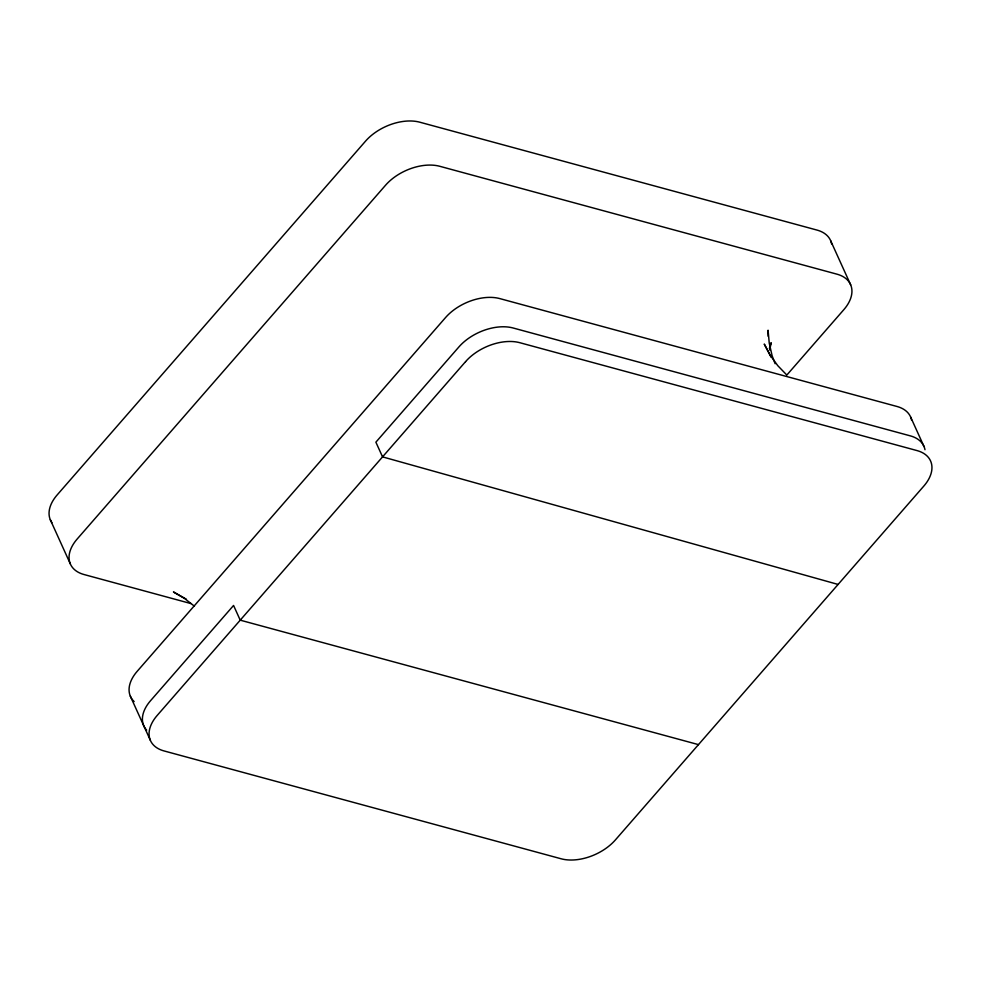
<?xml version="1.0" encoding="UTF-8"?>
<svg xmlns="http://www.w3.org/2000/svg" width="981" height="981" viewBox="0 0 981 981"><rect width="100%" height="100%" fill="white"/><g stroke="black" fill="none" stroke-linecap="round" stroke-linejoin="round"><path stroke-width="1.47" d="M769.717 350.058L771.152 342.7L769.386 348.378M786.737 375.159L843.807 309.689A40.908 25.126 -24.4 0 0 836.977 274.177L439.831 166.304A40.908 25.126 -24.4 0 0 385.558 185.225L77.18 539.01A40.908 25.126 -24.4 0 0 84.01 574.523L190.927 603.573M698.472 744.628L240.222 620.164L233.564 605.461L150.534 700.716A40.908 25.126 -24.4 0 0 146.672 730.171M838.093 584.443L382.553 456.876L375.882 442.173L458.912 346.931A40.908 25.126 -24.4 0 1 513.186 328.01L910.331 435.871A40.908 25.126 -24.4 0 1 924.985 449.715M186.415 599.256L173.429 591.948L184.477 598.398L194.446 606.221M786.554 374.779L777.786 365.68L770.318 355.404L764.248 344.061L771.127 357.231M830.662 240.75L850.674 284.846M910.687 417.146L924.016 446.551M50.313 519.746L70.313 563.854M130.326 696.154L150.338 740.25M775.125 363.73L772.096 355.662L769.239 343.092L768.086 330.205L768.123 336.262M134.139 701.574A40.908 25.126 -24.4 0 1 137.193 671.311L445.582 317.525A40.908 25.126 -24.4 0 1 499.844 298.604L896.99 406.477A40.908 25.126 -24.4 0 1 911.643 420.309M831.63 243.913A40.908 25.126 -24.4 0 0 816.977 230.069L419.831 122.208A40.908 25.126 -24.4 0 0 365.557 141.129L57.18 494.915A40.908 25.126 -24.4 0 0 51.907 522.628M465.583 361.621L157.205 715.419A40.908 25.126 -24.4 0 0 164.023 750.931L561.169 858.792A40.908 25.126 -24.4 0 0 615.443 839.871L923.82 486.086A40.908 25.126 -24.4 0 0 916.99 450.573L519.856 342.712A40.908 25.126 -24.4 0 0 465.583 361.621"/></g></svg>
